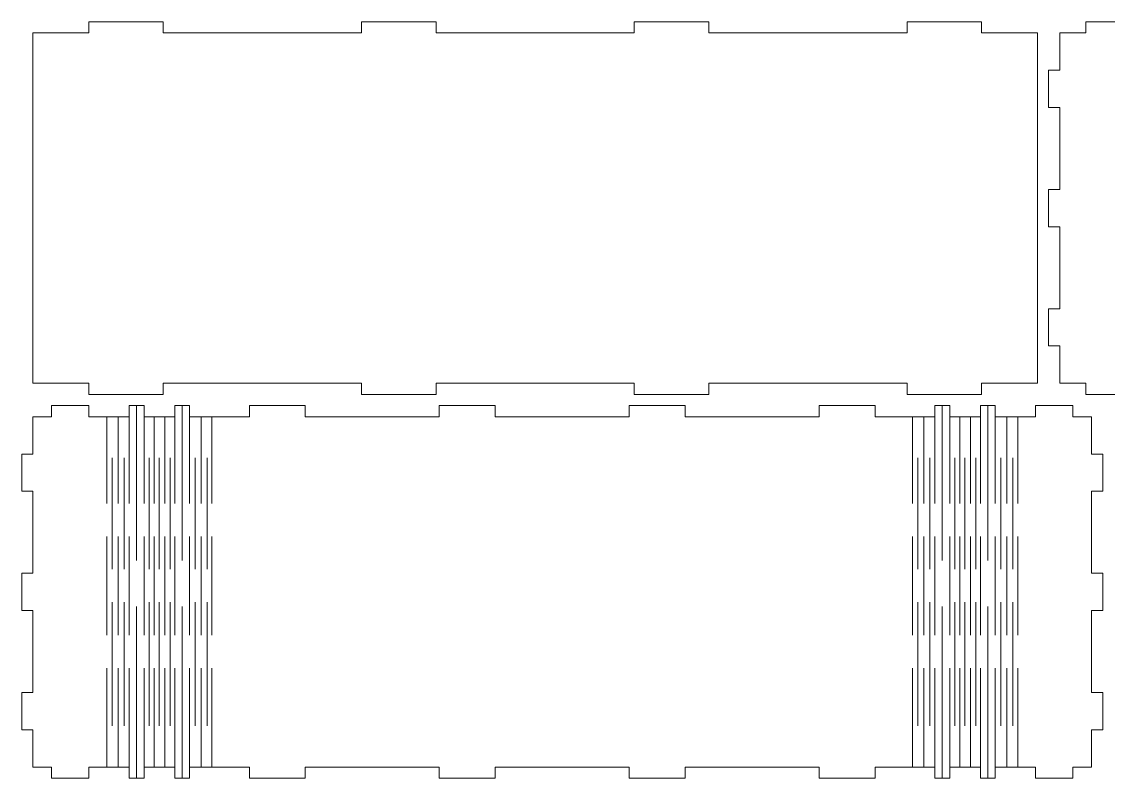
# Model space of a CAD drawing. Header units: millimetres. Extents: x -410 to 410, y -631 to 631.
# Drawn here: x -409.7 to -117.9, y -631.1 to -428.1 of the extents above; entities that cross this region are included whole.
import ezdxf

# ---------------------------------------------------------------- set-up
doc = ezdxf.new("R2010")
doc.units = ezdxf.units.MM
doc.header["$MEASUREMENT"] = 0
doc.layers.add('Camada 1', color=7, linetype='Continuous')

msp = doc.modelspace()

# ---------------------------------------------------------------- linework, layer by layer
at = {"layer": 'Camada 1', "color": 250, "lineweight": 20}
for points, knots in [([(-245.2063, -431.1082), (-245.2063, -431.1082), (-298.4581, -431.1082), (-298.4581, -431.1082), (-298.4581, -431.1082), (-298.4581, -431.1082), (-298.4581, -428.1082), (-298.4581, -428.1082), (-298.4581, -428.1082), (-298.4581, -428.1082), (-318.4581, -428.1082), (-318.4581, -428.1082), (-318.4581, -428.1082), (-318.4581, -428.1082), (-318.4581, -431.1082), (-318.4581, -431.1082), (-318.4581, -431.1082), (-318.4581, -431.1082), (-371.71, -431.1082), (-371.71, -431.1082), (-371.71, -431.1082), (-371.71, -431.1082), (-371.71, -428.1082), (-371.71, -428.1082), (-371.71, -428.1082), (-371.71, -428.1082), (-391.71, -428.1082), (-391.71, -428.1082), (-391.71, -428.1082), (-391.71, -428.1082), (-391.71, -431.1082), (-391.71, -431.1082), (-391.71, -431.1082), (-391.71, -431.1082), (-406.71, -431.1082), (-406.71, -431.1082), (-406.71, -431.1082), (-406.71, -431.1082), (-406.71, -525.1082), (-406.71, -525.1082), (-406.71, -525.1082), (-406.71, -525.1082), (-391.71, -525.1082), (-391.71, -525.1082), (-391.71, -525.1082), (-391.71, -525.1082), (-391.71, -528.1082), (-391.71, -528.1082), (-391.71, -528.1082), (-391.71, -528.1082), (-371.71, -528.1082), (-371.71, -528.1082), (-371.71, -528.1082), (-371.71, -528.1082), (-371.71, -525.1082), (-371.71, -525.1082), (-371.71, -525.1082), (-371.71, -525.1082), (-318.4581, -525.1082), (-318.4581, -525.1082), (-318.4581, -525.1082), (-318.4581, -525.1082), (-318.4581, -528.1082), (-318.4581, -528.1082), (-318.4581, -528.1082), (-318.4581, -528.1082), (-298.4581, -528.1082), (-298.4581, -528.1082), (-298.4581, -528.1082), (-298.4581, -528.1082), (-298.4581, -525.1082), (-298.4581, -525.1082), (-298.4581, -525.1082), (-298.4581, -525.1082), (-245.2063, -525.1082), (-245.2063, -525.1082), (-245.2063, -525.1082), (-245.2063, -525.1082), (-245.2063, -528.1082), (-245.2063, -528.1082), (-245.2063, -528.1082), (-245.2063, -528.1082), (-225.2063, -528.1082), (-225.2063, -528.1082), (-225.2063, -528.1082), (-225.2063, -528.1082), (-225.2063, -525.1082), (-225.2063, -525.1082), (-225.2063, -525.1082), (-225.2063, -525.1082), (-171.9544, -525.1082), (-171.9544, -525.1082), (-171.9544, -525.1082), (-171.9544, -525.1082), (-171.9544, -528.1082), (-171.9544, -528.1082), (-171.9544, -528.1082), (-171.9544, -528.1082), (-151.9544, -528.1082), (-151.9544, -528.1082), (-151.9544, -528.1082), (-151.9544, -528.1082), (-151.9544, -525.1082), (-151.9544, -525.1082), (-151.9544, -525.1082), (-151.9544, -525.1082), (-136.9544, -525.1082), (-136.9544, -525.1082), (-136.9544, -525.1082), (-136.9544, -525.1082), (-136.9544, -431.1082), (-136.9544, -431.1082), (-136.9544, -431.1082), (-136.9544, -431.1082), (-151.9544, -431.1082), (-151.9544, -431.1082), (-151.9544, -431.1082), (-151.9544, -431.1082), (-151.9544, -428.1082), (-151.9544, -428.1082), (-151.9544, -428.1082), (-151.9544, -428.1082), (-171.9544, -428.1082), (-171.9544, -428.1082), (-171.9544, -428.1082), (-171.9544, -428.1082), (-171.9544, -431.1082), (-171.9544, -431.1082), (-171.9544, -431.1082), (-171.9544, -431.1082), (-225.2063, -431.1082), (-225.2063, -431.1082), (-225.2063, -431.1082), (-225.2063, -431.1082), (-225.2063, -428.1082), (-225.2063, -428.1082), (-225.2063, -428.1082), (-225.2063, -428.1082), (-245.2063, -428.1082), (-245.2063, -428.1082), (-245.2063, -428.1082), (-245.2063, -428.1082), (-245.2063, -431.1082), (-245.2063, -431.1082)], [0, 0, 0, 0, 0.02702703, 0.02702703, 0.02702703, 0.02702703, 0.05405405, 0.05405405, 0.05405405, 0.05405405, 0.08108108, 0.08108108, 0.08108108, 0.08108108, 0.10810811, 0.10810811, 0.10810811, 0.10810811, 0.13513514, 0.13513514, 0.13513514, 0.13513514, 0.16216216, 0.16216216, 0.16216216, 0.16216216, 0.18918919, 0.18918919, 0.18918919, 0.18918919, 0.21621622, 0.21621622, 0.21621622, 0.21621622, 0.24324324, 0.24324324, 0.24324324, 0.24324324, 0.27027027, 0.27027027, 0.27027027, 0.27027027, 0.2972973, 0.2972973, 0.2972973, 0.2972973, 0.32432432, 0.32432432, 0.32432432, 0.32432432, 0.35135135, 0.35135135, 0.35135135, 0.35135135, 0.37837838, 0.37837838, 0.37837838, 0.37837838, 0.40540541, 0.40540541, 0.40540541, 0.40540541, 0.43243243, 0.43243243, 0.43243243, 0.43243243, 0.45945946, 0.45945946, 0.45945946, 0.45945946, 0.48648649, 0.48648649, 0.48648649, 0.48648649, 0.51351351, 0.51351351, 0.51351351, 0.51351351, 0.54054054, 0.54054054, 0.54054054, 0.54054054, 0.56756757, 0.56756757, 0.56756757, 0.56756757, 0.59459459, 0.59459459, 0.59459459, 0.59459459, 0.62162162, 0.62162162, 0.62162162, 0.62162162, 0.64864865, 0.64864865, 0.64864865, 0.64864865, 0.67567568, 0.67567568, 0.67567568, 0.67567568, 0.7027027, 0.7027027, 0.7027027, 0.7027027, 0.72972973, 0.72972973, 0.72972973, 0.72972973, 0.75675676, 0.75675676, 0.75675676, 0.75675676, 0.78378378, 0.78378378, 0.78378378, 0.78378378, 0.81081081, 0.81081081, 0.81081081, 0.81081081, 0.83783784, 0.83783784, 0.83783784, 0.83783784, 0.86486486, 0.86486486, 0.86486486, 0.86486486, 0.89189189, 0.89189189, 0.89189189, 0.89189189, 0.91891892, 0.91891892, 0.91891892, 0.91891892, 0.94594595, 0.94594595, 0.94594595, 0.94594595, 1, 1, 1, 1]), ([(-0.3744, -473.1082), (-0.3744, -473.1082), (-0.3744, -451.1082), (-0.3744, -451.1082), (-0.3744, -451.1082), (-0.3744, -451.1082), (2.6256, -451.1082), (2.6256, -451.1082), (2.6256, -451.1082), (2.6256, -451.1082), (2.6256, -441.1082), (2.6256, -441.1082), (2.6256, -441.1082), (2.6256, -441.1082), (-0.3744, -441.1082), (-0.3744, -441.1082), (-0.3744, -441.1082), (-0.3744, -441.1082), (-0.3744, -431.1082), (-0.3744, -431.1082), (-0.3744, -431.1082), (-0.3744, -431.1082), (-7.3744, -431.1082), (-7.3744, -431.1082), (-7.3744, -431.1082), (-7.3744, -431.1082), (-7.3744, -428.1082), (-7.3744, -428.1082), (-7.3744, -428.1082), (-7.3744, -428.1082), (-22.3744, -428.1082), (-22.3744, -428.1082), (-22.3744, -428.1082), (-22.3744, -428.1082), (-22.3744, -431.1082), (-22.3744, -431.1082), (-22.3744, -431.1082), (-22.3744, -431.1082), (-108.9544, -431.1082), (-108.9544, -431.1082), (-108.9544, -431.1082), (-108.9544, -431.1082), (-108.9544, -428.1082), (-108.9544, -428.1082), (-108.9544, -428.1082), (-108.9544, -428.1082), (-123.9544, -428.1082), (-123.9544, -428.1082), (-123.9544, -428.1082), (-123.9544, -428.1082), (-123.9544, -431.1082), (-123.9544, -431.1082), (-123.9544, -431.1082), (-123.9544, -431.1082), (-130.9544, -431.1082), (-130.9544, -431.1082), (-130.9544, -431.1082), (-130.9544, -431.1082), (-130.9544, -441.1082), (-130.9544, -441.1082), (-130.9544, -441.1082), (-130.9544, -441.1082), (-133.9544, -441.1082), (-133.9544, -441.1082), (-133.9544, -441.1082), (-133.9544, -441.1082), (-133.9544, -451.1082), (-133.9544, -451.1082), (-133.9544, -451.1082), (-133.9544, -451.1082), (-130.9544, -451.1082), (-130.9544, -451.1082), (-130.9544, -451.1082), (-130.9544, -451.1082), (-130.9544, -473.1082), (-130.9544, -473.1082), (-130.9544, -473.1082), (-130.9544, -473.1082), (-133.9544, -473.1082), (-133.9544, -473.1082), (-133.9544, -473.1082), (-133.9544, -473.1082), (-133.9544, -483.1082), (-133.9544, -483.1082), (-133.9544, -483.1082), (-133.9544, -483.1082), (-130.9544, -483.1082), (-130.9544, -483.1082), (-130.9544, -483.1082), (-130.9544, -483.1082), (-130.9544, -505.1082), (-130.9544, -505.1082), (-130.9544, -505.1082), (-130.9544, -505.1082), (-133.9544, -505.1082), (-133.9544, -505.1082), (-133.9544, -505.1082), (-133.9544, -505.1082), (-133.9544, -515.1082), (-133.9544, -515.1082), (-133.9544, -515.1082), (-133.9544, -515.1082), (-130.9544, -515.1082), (-130.9544, -515.1082), (-130.9544, -515.1082), (-130.9544, -515.1082), (-130.9544, -525.1082), (-130.9544, -525.1082), (-130.9544, -525.1082), (-130.9544, -525.1082), (-123.9544, -525.1082), (-123.9544, -525.1082), (-123.9544, -525.1082), (-123.9544, -525.1082), (-123.9544, -528.1082), (-123.9544, -528.1082), (-123.9544, -528.1082), (-123.9544, -528.1082), (-108.9544, -528.1082), (-108.9544, -528.1082), (-108.9544, -528.1082), (-108.9544, -528.1082), (-108.9544, -525.1082), (-108.9544, -525.1082), (-108.9544, -525.1082), (-108.9544, -525.1082), (-22.3744, -525.1082), (-22.3744, -525.1082), (-22.3744, -525.1082), (-22.3744, -525.1082), (-22.3744, -528.1082), (-22.3744, -528.1082), (-22.3744, -528.1082), (-22.3744, -528.1082), (-7.3744, -528.1082), (-7.3744, -528.1082), (-7.3744, -528.1082), (-7.3744, -528.1082), (-7.3744, -525.1082), (-7.3744, -525.1082), (-7.3744, -525.1082), (-7.3744, -525.1082), (-0.3744, -525.1082), (-0.3744, -525.1082), (-0.3744, -525.1082), (-0.3744, -525.1082), (-0.3744, -515.1082), (-0.3744, -515.1082), (-0.3744, -515.1082), (-0.3744, -515.1082), (2.6256, -515.1082), (2.6256, -515.1082), (2.6256, -515.1082), (2.6256, -515.1082), (2.6256, -505.1082), (2.6256, -505.1082), (2.6256, -505.1082), (2.6256, -505.1082), (-0.3744, -505.1082), (-0.3744, -505.1082), (-0.3744, -505.1082), (-0.3744, -505.1082), (-0.3744, -483.1082), (-0.3744, -483.1082), (-0.3744, -483.1082), (-0.3744, -483.1082), (2.6256, -483.1082), (2.6256, -483.1082), (2.6256, -483.1082), (2.6256, -483.1082), (2.6256, -473.1082), (2.6256, -473.1082), (2.6256, -473.1082), (2.6256, -473.1082), (-0.3744, -473.1082), (-0.3744, -473.1082)], [0, 0, 0, 0, 0.02222222, 0.02222222, 0.02222222, 0.02222222, 0.04444444, 0.04444444, 0.04444444, 0.04444444, 0.06666667, 0.06666667, 0.06666667, 0.06666667, 0.08888889, 0.08888889, 0.08888889, 0.08888889, 0.11111111, 0.11111111, 0.11111111, 0.11111111, 0.13333333, 0.13333333, 0.13333333, 0.13333333, 0.15555556, 0.15555556, 0.15555556, 0.15555556, 0.17777778, 0.17777778, 0.17777778, 0.17777778, 0.2, 0.2, 0.2, 0.2, 0.22222222, 0.22222222, 0.22222222, 0.22222222, 0.24444444, 0.24444444, 0.24444444, 0.24444444, 0.26666667, 0.26666667, 0.26666667, 0.26666667, 0.28888889, 0.28888889, 0.28888889, 0.28888889, 0.31111111, 0.31111111, 0.31111111, 0.31111111, 0.33333333, 0.33333333, 0.33333333, 0.33333333, 0.35555556, 0.35555556, 0.35555556, 0.35555556, 0.37777778, 0.37777778, 0.37777778, 0.37777778, 0.4, 0.4, 0.4, 0.4, 0.42222222, 0.42222222, 0.42222222, 0.42222222, 0.44444444, 0.44444444, 0.44444444, 0.44444444, 0.46666667, 0.46666667, 0.46666667, 0.46666667, 0.48888889, 0.48888889, 0.48888889, 0.48888889, 0.51111111, 0.51111111, 0.51111111, 0.51111111, 0.53333333, 0.53333333, 0.53333333, 0.53333333, 0.55555556, 0.55555556, 0.55555556, 0.55555556, 0.57777778, 0.57777778, 0.57777778, 0.57777778, 0.6, 0.6, 0.6, 0.6, 0.62222222, 0.62222222, 0.62222222, 0.62222222, 0.64444444, 0.64444444, 0.64444444, 0.64444444, 0.66666667, 0.66666667, 0.66666667, 0.66666667, 0.68888889, 0.68888889, 0.68888889, 0.68888889, 0.71111111, 0.71111111, 0.71111111, 0.71111111, 0.73333333, 0.73333333, 0.73333333, 0.73333333, 0.75555556, 0.75555556, 0.75555556, 0.75555556, 0.77777778, 0.77777778, 0.77777778, 0.77777778, 0.8, 0.8, 0.8, 0.8, 0.82222222, 0.82222222, 0.82222222, 0.82222222, 0.84444444, 0.84444444, 0.84444444, 0.84444444, 0.86666667, 0.86666667, 0.86666667, 0.86666667, 0.88888889, 0.88888889, 0.88888889, 0.88888889, 0.91111111, 0.91111111, 0.91111111, 0.91111111, 0.93333333, 0.93333333, 0.93333333, 0.93333333, 0.95555556, 0.95555556, 0.95555556, 0.95555556, 1, 1, 1, 1]), ([(-122.4334, -544.1082), (-122.4334, -544.1082), (-122.4334, -534.1082), (-122.4334, -534.1082), (-122.4334, -534.1082), (-122.4334, -534.1082), (-127.4334, -534.1082), (-127.4334, -534.1082), (-127.4334, -534.1082), (-127.4334, -534.1082), (-127.4334, -531.1082), (-127.4334, -531.1082), (-127.4334, -531.1082), (-127.4334, -531.1082), (-137.4334, -531.1082), (-137.4334, -531.1082), (-137.4334, -531.1082), (-137.4334, -531.1082), (-137.4334, -534.1082), (-137.4334, -534.1082), (-137.4334, -534.1082), (-137.4334, -534.1082), (-148.2637, -534.1082), (-148.2637, -534.1082), (-148.2637, -534.1082), (-148.2637, -534.1082), (-148.2637, -531.1082), (-148.2637, -531.1082), (-148.2637, -531.1082), (-148.2637, -531.1082), (-152.2831, -531.1082), (-152.2831, -531.1082), (-152.2831, -531.1082), (-152.2831, -531.1082), (-152.2831, -534.1082), (-152.2831, -534.1082), (-152.2831, -534.1082), (-152.2831, -534.1082), (-160.5074, -534.1082), (-160.5074, -534.1082), (-160.5074, -534.1082), (-160.5074, -534.1082), (-160.5074, -531.1082), (-160.5074, -531.1082), (-160.5074, -531.1082), (-160.5074, -531.1082), (-164.5268, -531.1082), (-164.5268, -531.1082), (-164.5268, -531.1082), (-164.5268, -531.1082), (-164.5268, -534.1082), (-164.5268, -534.1082), (-164.5268, -534.1082), (-164.5268, -534.1082), (-180.5717, -534.1082), (-180.5717, -534.1082), (-180.5717, -534.1082), (-180.5717, -534.1082), (-180.5717, -531.1082), (-180.5717, -531.1082), (-180.5717, -531.1082), (-180.5717, -531.1082), (-195.5717, -531.1082), (-195.5717, -531.1082), (-195.5717, -531.1082), (-195.5717, -531.1082), (-195.5717, -534.1082), (-195.5717, -534.1082), (-195.5717, -534.1082), (-195.5717, -534.1082), (-231.5717, -534.1082), (-231.5717, -534.1082), (-231.5717, -534.1082), (-231.5717, -534.1082), (-231.5717, -531.1082), (-231.5717, -531.1082), (-231.5717, -531.1082), (-231.5717, -531.1082), (-246.5717, -531.1082), (-246.5717, -531.1082), (-246.5717, -531.1082), (-246.5717, -531.1082), (-246.5717, -534.1082), (-246.5717, -534.1082), (-246.5717, -534.1082), (-246.5717, -534.1082), (-282.5717, -534.1082), (-282.5717, -534.1082), (-282.5717, -534.1082), (-282.5717, -534.1082), (-282.5717, -531.1082), (-282.5717, -531.1082), (-282.5717, -531.1082), (-282.5717, -531.1082), (-297.5717, -531.1082), (-297.5717, -531.1082), (-297.5717, -531.1082), (-297.5717, -531.1082), (-297.5717, -534.1082), (-297.5717, -534.1082), (-297.5717, -534.1082), (-297.5717, -534.1082), (-333.5717, -534.1082), (-333.5717, -534.1082), (-333.5717, -534.1082), (-333.5717, -534.1082), (-333.5717, -531.1082), (-333.5717, -531.1082), (-333.5717, -531.1082), (-333.5717, -531.1082), (-348.5717, -531.1082), (-348.5717, -531.1082), (-348.5717, -531.1082), (-348.5717, -531.1082), (-348.5717, -534.1082), (-348.5717, -534.1082), (-348.5717, -534.1082), (-348.5717, -534.1082), (-364.6166, -534.1082), (-364.6166, -534.1082), (-364.6166, -534.1082), (-364.6166, -534.1082), (-364.6166, -531.1082), (-364.6166, -531.1082), (-364.6166, -531.1082), (-364.6166, -531.1082), (-368.636, -531.1082), (-368.636, -531.1082), (-368.636, -531.1082), (-368.636, -531.1082), (-368.636, -534.1082), (-368.636, -534.1082), (-368.636, -534.1082), (-368.636, -534.1082), (-376.8603, -534.1082), (-376.8603, -534.1082), (-376.8603, -534.1082), (-376.8603, -534.1082), (-376.8603, -531.1082), (-376.8603, -531.1082), (-376.8603, -531.1082), (-376.8603, -531.1082), (-380.8797, -531.1082), (-380.8797, -531.1082), (-380.8797, -531.1082), (-380.8797, -531.1082), (-380.8797, -534.1082), (-380.8797, -534.1082), (-380.8797, -534.1082), (-380.8797, -534.1082), (-391.71, -534.1082), (-391.71, -534.1082), (-391.71, -534.1082), (-391.71, -534.1082), (-391.71, -531.1082), (-391.71, -531.1082), (-391.71, -531.1082), (-391.71, -531.1082), (-401.71, -531.1082), (-401.71, -531.1082), (-401.71, -531.1082), (-401.71, -531.1082), (-401.71, -534.1082), (-401.71, -534.1082), (-401.71, -534.1082), (-401.71, -534.1082), (-406.71, -534.1082), (-406.71, -534.1082), (-406.71, -534.1082), (-406.71, -534.1082), (-406.71, -544.1082), (-406.71, -544.1082), (-406.71, -544.1082), (-406.71, -544.1082), (-409.71, -544.1082), (-409.71, -544.1082), (-409.71, -544.1082), (-409.71, -544.1082), (-409.71, -554.1082), (-409.71, -554.1082), (-409.71, -554.1082), (-409.71, -554.1082), (-406.71, -554.1082), (-406.71, -554.1082), (-406.71, -554.1082), (-406.71, -554.1082), (-406.71, -576.1082), (-406.71, -576.1082), (-406.71, -576.1082), (-406.71, -576.1082), (-409.71, -576.1082), (-409.71, -576.1082), (-409.71, -576.1082), (-409.71, -576.1082), (-409.71, -586.1082), (-409.71, -586.1082), (-409.71, -586.1082), (-409.71, -586.1082), (-406.71, -586.1082), (-406.71, -586.1082), (-406.71, -586.1082), (-406.71, -586.1082), (-406.71, -608.1082), (-406.71, -608.1082), (-406.71, -608.1082), (-406.71, -608.1082), (-409.71, -608.1082), (-409.71, -608.1082), (-409.71, -608.1082), (-409.71, -608.1082), (-409.71, -618.1082), (-409.71, -618.1082), (-409.71, -618.1082), (-409.71, -618.1082), (-406.71, -618.1082), (-406.71, -618.1082), (-406.71, -618.1082), (-406.71, -618.1082), (-406.71, -628.1082), (-406.71, -628.1082), (-406.71, -628.1082), (-406.71, -628.1082), (-401.71, -628.1082), (-401.71, -628.1082), (-401.71, -628.1082), (-401.71, -628.1082), (-401.71, -631.1082), (-401.71, -631.1082), (-401.71, -631.1082), (-401.71, -631.1082), (-391.71, -631.1082), (-391.71, -631.1082), (-391.71, -631.1082), (-391.71, -631.1082), (-391.71, -628.1082), (-391.71, -628.1082), (-391.71, -628.1082), (-391.71, -628.1082), (-380.8797, -628.1082), (-380.8797, -628.1082), (-380.8797, -628.1082), (-380.8797, -628.1082), (-380.8797, -631.1082), (-380.8797, -631.1082), (-380.8797, -631.1082), (-380.8797, -631.1082), (-376.8603, -631.1082), (-376.8603, -631.1082), (-376.8603, -631.1082), (-376.8603, -631.1082), (-376.8603, -628.1082), (-376.8603, -628.1082), (-376.8603, -628.1082), (-376.8603, -628.1082), (-368.636, -628.1082), (-368.636, -628.1082), (-368.636, -628.1082), (-368.636, -628.1082), (-368.636, -631.1082), (-368.636, -631.1082), (-368.636, -631.1082), (-368.636, -631.1082), (-364.6166, -631.1082), (-364.6166, -631.1082), (-364.6166, -631.1082), (-364.6166, -631.1082), (-364.6166, -628.1082), (-364.6166, -628.1082), (-364.6166, -628.1082), (-364.6166, -628.1082), (-348.5717, -628.1082), (-348.5717, -628.1082), (-348.5717, -628.1082), (-348.5717, -628.1082), (-348.5717, -631.1082), (-348.5717, -631.1082), (-348.5717, -631.1082), (-348.5717, -631.1082), (-333.5717, -631.1082), (-333.5717, -631.1082), (-333.5717, -631.1082), (-333.5717, -631.1082), (-333.5717, -628.1082), (-333.5717, -628.1082), (-333.5717, -628.1082), (-333.5717, -628.1082), (-297.5717, -628.1082), (-297.5717, -628.1082), (-297.5717, -628.1082), (-297.5717, -628.1082), (-297.5717, -631.1082), (-297.5717, -631.1082), (-297.5717, -631.1082), (-297.5717, -631.1082), (-282.5717, -631.1082), (-282.5717, -631.1082), (-282.5717, -631.1082), (-282.5717, -631.1082), (-282.5717, -628.1082), (-282.5717, -628.1082), (-282.5717, -628.1082), (-282.5717, -628.1082), (-246.5717, -628.1082), (-246.5717, -628.1082), (-246.5717, -628.1082), (-246.5717, -628.1082), (-246.5717, -631.1082), (-246.5717, -631.1082), (-246.5717, -631.1082), (-246.5717, -631.1082), (-231.5717, -631.1082), (-231.5717, -631.1082), (-231.5717, -631.1082), (-231.5717, -631.1082), (-231.5717, -628.1082), (-231.5717, -628.1082), (-231.5717, -628.1082), (-231.5717, -628.1082), (-195.5717, -628.1082), (-195.5717, -628.1082), (-195.5717, -628.1082), (-195.5717, -628.1082), (-195.5717, -631.1082), (-195.5717, -631.1082), (-195.5717, -631.1082), (-195.5717, -631.1082), (-180.5717, -631.1082), (-180.5717, -631.1082), (-180.5717, -631.1082), (-180.5717, -631.1082), (-180.5717, -628.1082), (-180.5717, -628.1082), (-180.5717, -628.1082), (-180.5717, -628.1082), (-164.5268, -628.1082), (-164.5268, -628.1082), (-164.5268, -628.1082), (-164.5268, -628.1082), (-164.5268, -631.1082), (-164.5268, -631.1082), (-164.5268, -631.1082), (-164.5268, -631.1082), (-160.5074, -631.1082), (-160.5074, -631.1082), (-160.5074, -631.1082), (-160.5074, -631.1082), (-160.5074, -628.1082), (-160.5074, -628.1082), (-160.5074, -628.1082), (-160.5074, -628.1082), (-152.2831, -628.1082), (-152.2831, -628.1082), (-152.2831, -628.1082), (-152.2831, -628.1082), (-152.2831, -631.1082), (-152.2831, -631.1082), (-152.2831, -631.1082), (-152.2831, -631.1082), (-148.2637, -631.1082), (-148.2637, -631.1082), (-148.2637, -631.1082), (-148.2637, -631.1082), (-148.2637, -628.1082), (-148.2637, -628.1082), (-148.2637, -628.1082), (-148.2637, -628.1082), (-137.4334, -628.1082), (-137.4334, -628.1082), (-137.4334, -628.1082), (-137.4334, -628.1082), (-137.4334, -631.1082), (-137.4334, -631.1082), (-137.4334, -631.1082), (-137.4334, -631.1082), (-127.4334, -631.1082), (-127.4334, -631.1082), (-127.4334, -631.1082), (-127.4334, -631.1082), (-127.4334, -628.1082), (-127.4334, -628.1082), (-127.4334, -628.1082), (-127.4334, -628.1082), (-122.4334, -628.1082), (-122.4334, -628.1082), (-122.4334, -628.1082), (-122.4334, -628.1082), (-122.4334, -618.1082), (-122.4334, -618.1082), (-122.4334, -618.1082), (-122.4334, -618.1082), (-119.4334, -618.1082), (-119.4334, -618.1082), (-119.4334, -618.1082), (-119.4334, -618.1082), (-119.4334, -608.1082), (-119.4334, -608.1082), (-119.4334, -608.1082), (-119.4334, -608.1082), (-122.4334, -608.1082), (-122.4334, -608.1082), (-122.4334, -608.1082), (-122.4334, -608.1082), (-122.4334, -586.1082), (-122.4334, -586.1082), (-122.4334, -586.1082), (-122.4334, -586.1082), (-119.4334, -586.1082), (-119.4334, -586.1082), (-119.4334, -586.1082), (-119.4334, -586.1082), (-119.4334, -576.1082), (-119.4334, -576.1082), (-119.4334, -576.1082), (-119.4334, -576.1082), (-122.4334, -576.1082), (-122.4334, -576.1082), (-122.4334, -576.1082), (-122.4334, -576.1082), (-122.4334, -554.1082), (-122.4334, -554.1082), (-122.4334, -554.1082), (-122.4334, -554.1082), (-119.4334, -554.1082), (-119.4334, -554.1082), (-119.4334, -554.1082), (-119.4334, -554.1082), (-119.4334, -544.1082), (-119.4334, -544.1082), (-119.4334, -544.1082), (-119.4334, -544.1082), (-122.4334, -544.1082), (-122.4334, -544.1082)], [0, 0, 0, 0, 0.00917431, 0.00917431, 0.00917431, 0.00917431, 0.01834862, 0.01834862, 0.01834862, 0.01834862, 0.02752294, 0.02752294, 0.02752294, 0.02752294, 0.03669725, 0.03669725, 0.03669725, 0.03669725, 0.04587156, 0.04587156, 0.04587156, 0.04587156, 0.05504587, 0.05504587, 0.05504587, 0.05504587, 0.06422018, 0.06422018, 0.06422018, 0.06422018, 0.0733945, 0.0733945, 0.0733945, 0.0733945, 0.08256881, 0.08256881, 0.08256881, 0.08256881, 0.09174312, 0.09174312, 0.09174312, 0.09174312, 0.10091743, 0.10091743, 0.10091743, 0.10091743, 0.11009174, 0.11009174, 0.11009174, 0.11009174, 0.11926606, 0.11926606, 0.11926606, 0.11926606, 0.12844037, 0.12844037, 0.12844037, 0.12844037, 0.13761468, 0.13761468, 0.13761468, 0.13761468, 0.14678899, 0.14678899, 0.14678899, 0.14678899, 0.1559633, 0.1559633, 0.1559633, 0.1559633, 0.16513761, 0.16513761, 0.16513761, 0.16513761, 0.17431193, 0.17431193, 0.17431193, 0.17431193, 0.18348624, 0.18348624, 0.18348624, 0.18348624, 0.19266055, 0.19266055, 0.19266055, 0.19266055, 0.20183486, 0.20183486, 0.20183486, 0.20183486, 0.21100917, 0.21100917, 0.21100917, 0.21100917, 0.22018349, 0.22018349, 0.22018349, 0.22018349, 0.2293578, 0.2293578, 0.2293578, 0.2293578, 0.23853211, 0.23853211, 0.23853211, 0.23853211, 0.24770642, 0.24770642, 0.24770642, 0.24770642, 0.25688073, 0.25688073, 0.25688073, 0.25688073, 0.26605505, 0.26605505, 0.26605505, 0.26605505, 0.27522936, 0.27522936, 0.27522936, 0.27522936, 0.28440367, 0.28440367, 0.28440367, 0.28440367, 0.29357798, 0.29357798, 0.29357798, 0.29357798, 0.30275229, 0.30275229, 0.30275229, 0.30275229, 0.31192661, 0.31192661, 0.31192661, 0.31192661, 0.32110092, 0.32110092, 0.32110092, 0.32110092, 0.33027523, 0.33027523, 0.33027523, 0.33027523, 0.33944954, 0.33944954, 0.33944954, 0.33944954, 0.34862385, 0.34862385, 0.34862385, 0.34862385, 0.35779817, 0.35779817, 0.35779817, 0.35779817, 0.36697248, 0.36697248, 0.36697248, 0.36697248, 0.37614679, 0.37614679, 0.37614679, 0.37614679, 0.3853211, 0.3853211, 0.3853211, 0.3853211, 0.39449541, 0.39449541, 0.39449541, 0.39449541, 0.40366972, 0.40366972, 0.40366972, 0.40366972, 0.41284404, 0.41284404, 0.41284404, 0.41284404, 0.42201835, 0.42201835, 0.42201835, 0.42201835, 0.43119266, 0.43119266, 0.43119266, 0.43119266, 0.44036697, 0.44036697, 0.44036697, 0.44036697, 0.44954128, 0.44954128, 0.44954128, 0.44954128, 0.4587156, 0.4587156, 0.4587156, 0.4587156, 0.46788991, 0.46788991, 0.46788991, 0.46788991, 0.47706422, 0.47706422, 0.47706422, 0.47706422, 0.48623853, 0.48623853, 0.48623853, 0.48623853, 0.49541284, 0.49541284, 0.49541284, 0.49541284, 0.50458716, 0.50458716, 0.50458716, 0.50458716, 0.51376147, 0.51376147, 0.51376147, 0.51376147, 0.52293578, 0.52293578, 0.52293578, 0.52293578, 0.53211009, 0.53211009, 0.53211009, 0.53211009, 0.5412844, 0.5412844, 0.5412844, 0.5412844, 0.55045872, 0.55045872, 0.55045872, 0.55045872, 0.55963303, 0.55963303, 0.55963303, 0.55963303, 0.56880734, 0.56880734, 0.56880734, 0.56880734, 0.57798165, 0.57798165, 0.57798165, 0.57798165, 0.58715596, 0.58715596, 0.58715596, 0.58715596, 0.59633028, 0.59633028, 0.59633028, 0.59633028, 0.60550459, 0.60550459, 0.60550459, 0.60550459, 0.6146789, 0.6146789, 0.6146789, 0.6146789, 0.62385321, 0.62385321, 0.62385321, 0.62385321, 0.63302752, 0.63302752, 0.63302752, 0.63302752, 0.64220183, 0.64220183, 0.64220183, 0.64220183, 0.65137615, 0.65137615, 0.65137615, 0.65137615, 0.66055046, 0.66055046, 0.66055046, 0.66055046, 0.66972477, 0.66972477, 0.66972477, 0.66972477, 0.67889908, 0.67889908, 0.67889908, 0.67889908, 0.68807339, 0.68807339, 0.68807339, 0.68807339, 0.69724771, 0.69724771, 0.69724771, 0.69724771, 0.70642202, 0.70642202, 0.70642202, 0.70642202, 0.71559633, 0.71559633, 0.71559633, 0.71559633, 0.72477064, 0.72477064, 0.72477064, 0.72477064, 0.73394495, 0.73394495, 0.73394495, 0.73394495, 0.74311927, 0.74311927, 0.74311927, 0.74311927, 0.75229358, 0.75229358, 0.75229358, 0.75229358, 0.76146789, 0.76146789, 0.76146789, 0.76146789, 0.7706422, 0.7706422, 0.7706422, 0.7706422, 0.77981651, 0.77981651, 0.77981651, 0.77981651, 0.78899083, 0.78899083, 0.78899083, 0.78899083, 0.79816514, 0.79816514, 0.79816514, 0.79816514, 0.80733945, 0.80733945, 0.80733945, 0.80733945, 0.81651376, 0.81651376, 0.81651376, 0.81651376, 0.82568807, 0.82568807, 0.82568807, 0.82568807, 0.83486239, 0.83486239, 0.83486239, 0.83486239, 0.8440367, 0.8440367, 0.8440367, 0.8440367, 0.85321101, 0.85321101, 0.85321101, 0.85321101, 0.86238532, 0.86238532, 0.86238532, 0.86238532, 0.87155963, 0.87155963, 0.87155963, 0.87155963, 0.88073394, 0.88073394, 0.88073394, 0.88073394, 0.88990826, 0.88990826, 0.88990826, 0.88990826, 0.89908257, 0.89908257, 0.89908257, 0.89908257, 0.90825688, 0.90825688, 0.90825688, 0.90825688, 0.91743119, 0.91743119, 0.91743119, 0.91743119, 0.9266055, 0.9266055, 0.9266055, 0.9266055, 0.93577982, 0.93577982, 0.93577982, 0.93577982, 0.94495413, 0.94495413, 0.94495413, 0.94495413, 0.95412844, 0.95412844, 0.95412844, 0.95412844, 0.96330275, 0.96330275, 0.96330275, 0.96330275, 0.97247706, 0.97247706, 0.97247706, 0.97247706, 0.98165138, 0.98165138, 0.98165138, 0.98165138, 1, 1, 1, 1])]:
    msp.add_open_spline(points, degree=3, knots=knots, dxfattribs=at)
for points in [[(-378.87, -572.677), (-378.87, -572.677), (-378.87, -531.1082), (-378.87, -531.1082)], [(-366.6263, -572.677), (-366.6263, -572.677), (-366.6263, -531.1082), (-366.6263, -531.1082)], [(-162.5171, -572.677), (-162.5171, -572.677), (-162.5171, -531.1082), (-162.5171, -531.1082)], [(-150.2734, -572.677), (-150.2734, -572.677), (-150.2734, -531.1082), (-150.2734, -531.1082)], [(-386.8856, -557.3597), (-386.8856, -557.3597), (-386.8856, -534.1082), (-386.8856, -534.1082)], [(-383.7748, -557.3597), (-383.7748, -557.3597), (-383.7748, -534.1082), (-383.7748, -534.1082)], [(-380.8799, -557.3597), (-380.8799, -557.3597), (-380.8799, -534.1082), (-380.8799, -534.1082)], [(-376.8601, -557.3597), (-376.8601, -557.3597), (-376.8601, -534.1082), (-376.8601, -534.1082)], [(-374.1796, -557.3597), (-374.1796, -557.3597), (-374.1796, -534.1082), (-374.1796, -534.1082)], [(-371.3081, -557.3597), (-371.3081, -557.3597), (-371.3081, -534.1082), (-371.3081, -534.1082)], [(-368.636, -557.3597), (-368.636, -557.3597), (-368.636, -534.1082), (-368.636, -534.1082)], [(-364.6213, -557.3597), (-364.6213, -557.3597), (-364.6213, -534.1082), (-364.6213, -534.1082)], [(-361.5105, -557.3597), (-361.5105, -557.3597), (-361.5105, -534.1082), (-361.5105, -534.1082)], [(-358.6156, -557.3597), (-358.6156, -557.3597), (-358.6156, -534.1082), (-358.6156, -534.1082)], [(-170.5327, -557.3597), (-170.5327, -557.3597), (-170.5327, -534.1082), (-170.5327, -534.1082)], [(-167.4219, -557.3597), (-167.4219, -557.3597), (-167.4219, -534.1082), (-167.4219, -534.1082)], [(-164.527, -557.3597), (-164.527, -557.3597), (-164.527, -534.1082), (-164.527, -534.1082)], [(-160.5072, -557.3597), (-160.5072, -557.3597), (-160.5072, -534.1082), (-160.5072, -534.1082)], [(-157.8267, -557.3597), (-157.8267, -557.3597), (-157.8267, -534.1082), (-157.8267, -534.1082)], [(-154.9552, -557.3597), (-154.9552, -557.3597), (-154.9552, -534.1082), (-154.9552, -534.1082)], [(-152.2831, -557.3597), (-152.2831, -557.3597), (-152.2831, -534.1082), (-152.2831, -534.1082)], [(-148.2684, -557.3597), (-148.2684, -557.3597), (-148.2684, -534.1082), (-148.2684, -534.1082)], [(-145.1576, -557.3597), (-145.1576, -557.3597), (-145.1576, -534.1082), (-145.1576, -534.1082)], [(-142.2627, -557.3597), (-142.2627, -557.3597), (-142.2627, -534.1082), (-142.2627, -534.1082)], [(-385.4336, -575.0469), (-385.4336, -575.0469), (-385.4336, -545.1627), (-385.4336, -545.1627)], [(-382.2039, -575.0469), (-382.2039, -575.0469), (-382.2039, -545.1627), (-382.2039, -545.1627)], [(-375.5198, -575.0469), (-375.5198, -575.0469), (-375.5198, -545.1627), (-375.5198, -545.1627)], [(-372.8393, -575.0469), (-372.8393, -575.0469), (-372.8393, -545.1627), (-372.8393, -545.1627)], [(-369.8581, -575.0469), (-369.8581, -575.0469), (-369.8581, -545.1627), (-369.8581, -545.1627)], [(-363.1693, -575.0469), (-363.1693, -575.0469), (-363.1693, -545.1627), (-363.1693, -545.1627)], [(-359.9396, -575.0469), (-359.9396, -575.0469), (-359.9396, -545.1627), (-359.9396, -545.1627)], [(-169.0807, -575.0469), (-169.0807, -575.0469), (-169.0807, -545.1627), (-169.0807, -545.1627)], [(-165.851, -575.0469), (-165.851, -575.0469), (-165.851, -545.1627), (-165.851, -545.1627)], [(-159.1669, -575.0469), (-159.1669, -575.0469), (-159.1669, -545.1627), (-159.1669, -545.1627)], [(-156.4864, -575.0469), (-156.4864, -575.0469), (-156.4864, -545.1627), (-156.4864, -545.1627)], [(-153.5052, -575.0469), (-153.5052, -575.0469), (-153.5052, -545.1627), (-153.5052, -545.1627)], [(-146.8164, -575.0469), (-146.8164, -575.0469), (-146.8164, -545.1627), (-146.8164, -545.1627)], [(-143.5867, -575.0469), (-143.5867, -575.0469), (-143.5867, -545.1627), (-143.5867, -545.1627)], [(-386.8856, -592.734), (-386.8856, -592.734), (-386.8856, -566.2034), (-386.8856, -566.2034)], [(-383.7748, -592.734), (-383.7748, -592.734), (-383.7748, -566.2034), (-383.7748, -566.2034)], [(-380.8799, -592.734), (-380.8799, -592.734), (-380.8799, -566.2034), (-380.8799, -566.2034)], [(-376.8601, -592.734), (-376.8601, -592.734), (-376.8601, -566.2034), (-376.8601, -566.2034)], [(-374.1796, -592.734), (-374.1796, -592.734), (-374.1796, -566.2034), (-374.1796, -566.2034)], [(-371.3081, -592.734), (-371.3081, -592.734), (-371.3081, -566.2034), (-371.3081, -566.2034)], [(-368.636, -592.734), (-368.636, -592.734), (-368.636, -566.2034), (-368.636, -566.2034)], [(-364.6213, -592.734), (-364.6213, -592.734), (-364.6213, -566.2034), (-364.6213, -566.2034)], [(-361.5105, -592.734), (-361.5105, -592.734), (-361.5105, -566.2034), (-361.5105, -566.2034)], [(-358.6156, -592.734), (-358.6156, -592.734), (-358.6156, -566.2034), (-358.6156, -566.2034)], [(-170.5327, -592.734), (-170.5327, -592.734), (-170.5327, -566.2034), (-170.5327, -566.2034)], [(-167.4219, -592.734), (-167.4219, -592.734), (-167.4219, -566.2034), (-167.4219, -566.2034)], [(-164.527, -592.734), (-164.527, -592.734), (-164.527, -566.2034), (-164.527, -566.2034)], [(-160.5072, -592.734), (-160.5072, -592.734), (-160.5072, -566.2034), (-160.5072, -566.2034)], [(-157.8267, -592.734), (-157.8267, -592.734), (-157.8267, -566.2034), (-157.8267, -566.2034)], [(-154.9552, -592.734), (-154.9552, -592.734), (-154.9552, -566.2034), (-154.9552, -566.2034)], [(-152.2831, -592.734), (-152.2831, -592.734), (-152.2831, -566.2034), (-152.2831, -566.2034)], [(-148.2684, -592.734), (-148.2684, -592.734), (-148.2684, -566.2034), (-148.2684, -566.2034)], [(-145.1576, -592.734), (-145.1576, -592.734), (-145.1576, -566.2034), (-145.1576, -566.2034)], [(-142.2627, -592.734), (-142.2627, -592.734), (-142.2627, -566.2034), (-142.2627, -566.2034)], [(-385.4336, -617.0537), (-385.4336, -617.0537), (-385.4336, -583.8903), (-385.4336, -583.8903)], [(-382.2039, -617.0537), (-382.2039, -617.0537), (-382.2039, -583.8903), (-382.2039, -583.8903)], [(-378.87, -631.1082), (-378.87, -631.1082), (-378.87, -584.9781), (-378.87, -584.9781)], [(-375.5198, -617.0537), (-375.5198, -617.0537), (-375.5198, -583.8903), (-375.5198, -583.8903)], [(-372.8393, -617.0537), (-372.8393, -617.0537), (-372.8393, -583.8903), (-372.8393, -583.8903)], [(-369.8581, -617.0537), (-369.8581, -617.0537), (-369.8581, -583.8903), (-369.8581, -583.8903)], [(-366.6263, -631.1082), (-366.6263, -631.1082), (-366.6263, -584.9781), (-366.6263, -584.9781)], [(-363.1693, -617.0537), (-363.1693, -617.0537), (-363.1693, -583.8903), (-363.1693, -583.8903)], [(-359.9396, -617.0537), (-359.9396, -617.0537), (-359.9396, -583.8903), (-359.9396, -583.8903)], [(-169.0807, -617.0537), (-169.0807, -617.0537), (-169.0807, -583.8903), (-169.0807, -583.8903)], [(-165.851, -617.0537), (-165.851, -617.0537), (-165.851, -583.8903), (-165.851, -583.8903)], [(-162.5171, -631.1082), (-162.5171, -631.1082), (-162.5171, -584.9781), (-162.5171, -584.9781)], [(-159.1669, -617.0537), (-159.1669, -617.0537), (-159.1669, -583.8903), (-159.1669, -583.8903)], [(-156.4864, -617.0537), (-156.4864, -617.0537), (-156.4864, -583.8903), (-156.4864, -583.8903)], [(-153.5052, -617.0537), (-153.5052, -617.0537), (-153.5052, -583.8903), (-153.5052, -583.8903)], [(-150.2734, -631.1082), (-150.2734, -631.1082), (-150.2734, -584.9781), (-150.2734, -584.9781)], [(-146.8164, -617.0537), (-146.8164, -617.0537), (-146.8164, -583.8903), (-146.8164, -583.8903)], [(-143.5867, -617.0537), (-143.5867, -617.0537), (-143.5867, -583.8903), (-143.5867, -583.8903)], [(-386.8856, -628.1082), (-386.8856, -628.1082), (-386.8856, -601.5775), (-386.8856, -601.5775)], [(-383.7748, -628.1082), (-383.7748, -628.1082), (-383.7748, -601.5775), (-383.7748, -601.5775)], [(-380.8799, -628.1082), (-380.8799, -628.1082), (-380.8799, -601.5775), (-380.8799, -601.5775)], [(-376.8601, -628.1082), (-376.8601, -628.1082), (-376.8601, -601.5775), (-376.8601, -601.5775)], [(-374.1796, -628.1082), (-374.1796, -628.1082), (-374.1796, -601.5775), (-374.1796, -601.5775)], [(-371.3081, -628.1082), (-371.3081, -628.1082), (-371.3081, -601.5775), (-371.3081, -601.5775)], [(-368.636, -628.1082), (-368.636, -628.1082), (-368.636, -601.5775), (-368.636, -601.5775)], [(-364.6213, -628.1082), (-364.6213, -628.1082), (-364.6213, -601.5775), (-364.6213, -601.5775)], [(-361.5105, -628.1082), (-361.5105, -628.1082), (-361.5105, -601.5775), (-361.5105, -601.5775)], [(-358.6156, -628.1082), (-358.6156, -628.1082), (-358.6156, -601.5775), (-358.6156, -601.5775)], [(-170.5327, -628.1082), (-170.5327, -628.1082), (-170.5327, -601.5775), (-170.5327, -601.5775)], [(-167.4219, -628.1082), (-167.4219, -628.1082), (-167.4219, -601.5775), (-167.4219, -601.5775)], [(-164.527, -628.1082), (-164.527, -628.1082), (-164.527, -601.5775), (-164.527, -601.5775)], [(-160.5072, -628.1082), (-160.5072, -628.1082), (-160.5072, -601.5775), (-160.5072, -601.5775)], [(-157.8267, -628.1082), (-157.8267, -628.1082), (-157.8267, -601.5775), (-157.8267, -601.5775)], [(-154.9552, -628.1082), (-154.9552, -628.1082), (-154.9552, -601.5775), (-154.9552, -601.5775)], [(-152.2831, -628.1082), (-152.2831, -628.1082), (-152.2831, -601.5775), (-152.2831, -601.5775)], [(-148.2684, -628.1082), (-148.2684, -628.1082), (-148.2684, -601.5775), (-148.2684, -601.5775)], [(-145.1576, -628.1082), (-145.1576, -628.1082), (-145.1576, -601.5775), (-145.1576, -601.5775)], [(-142.2627, -628.1082), (-142.2627, -628.1082), (-142.2627, -601.5775), (-142.2627, -601.5775)]]:
    msp.add_open_spline(points, degree=3, dxfattribs=at)

doc.saveas('drawing.dxf')
